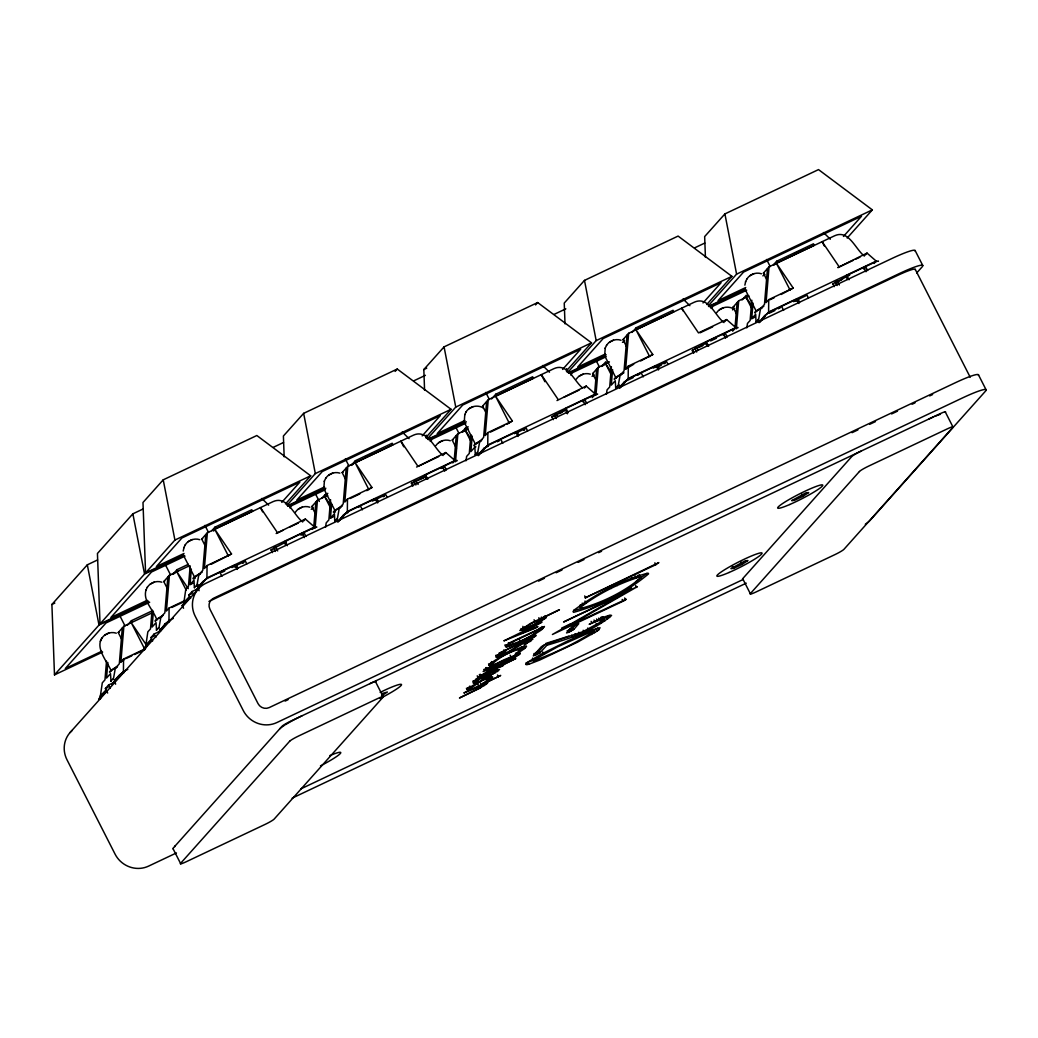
<?xml version="1.0" encoding="UTF-8"?>
<svg xmlns="http://www.w3.org/2000/svg" width="1038" height="1038" viewBox="0 0 1038 1038"><rect width="100%" height="100%" fill="white"/><g stroke="black" fill="none" stroke-linecap="round" stroke-linejoin="round"><path stroke-width="1.5" d="M475.897 446.833L474.846 447.196L475.313 454.761M111.793 684.483L123.431 671.456L123.548 659.039L145.151 648.802M158.386 632.311L168.973 620.465L169.09 608.047L184.933 600.548M203.746 581.539L206.925 577.984L207.042 565.554L231.526 553.968L214.762 529.237L228.451 556.109M337.817 522.153L347.341 511.5L347.471 499.083L371.954 487.484L355.178 462.766L368.866 489.638M478.233 455.682L487.756 445.017L487.886 432.599L512.37 421.013L495.593 396.282L509.282 423.154M626.057 380.907L628.172 378.546L628.301 366.116L652.785 354.529L636.009 329.799L649.71 356.67M759.076 322.714L768.6 312.062L768.717 299.645L793.201 288.045L776.424 263.315L790.126 290.199M499.849 655.082L506.674 652.746L522.685 643.106L533 639.006L525.578 644.118L524.112 644.65L529.25 640.991L523.061 643.417L507.076 653.058L496.151 657.249L498.266 655.069L506.012 650.839L499.849 655.082L498.902 653.2M106.525 661.18L104.955 679.851L102.295 682.835L100.154 697.51L106.408 690.737L106.019 689.998L100.18 696.057M107.848 662.504L106.551 678.074L110.508 673.636L110.988 681.2M122.302 627.99L119.305 663.801L115.335 668.238L113.557 678.125L110.845 681.162M124.858 659.104L120.888 662.01L123.885 626.199L152.69 612.576M152.067 610.188L150.497 628.872L147.837 631.844L145.696 646.518L151.95 639.758L151.561 639.006L145.722 645.065M153.39 611.512L152.093 627.082L156.05 622.644L156.53 630.209M167.845 576.998L164.847 612.809L160.877 617.247L159.099 627.134L156.388 630.17M189.656 565.645L169.428 575.221L166.43 611.032L169.09 608.047M190.149 566.138L188.449 586.379L185.789 589.363L183.648 604.038L189.902 597.265L189.513 596.526L183.674 602.585M192.899 583.239L190.045 584.602L191.342 569.032M205.796 534.518L202.799 570.316L198.829 574.754L197.051 584.654L194.482 587.716M302.694 521.997C293.832 515.302 287.202 495.23 273.046 501.639L207.379 532.728L204.382 568.539L207.042 565.554M313.761 526.941L315.85 502.029M315.098 528.264L317.446 500.238L327.671 495.398M330.564 499.667L328.864 519.895L326.204 522.88L325.569 527.278M333.315 516.768L330.46 518.118L331.641 504.105M346.212 468.034L343.215 503.845L339.257 508.283L337.467 518.17L334.898 521.245M443.122 455.513C434.247 448.831 427.617 428.746 413.461 435.169L347.808 466.257L344.811 502.055L347.471 499.083M454.177 460.457L456.266 435.545M455.513 461.78L457.862 433.767L468.086 428.915M470.85 434.74L469.293 453.424L466.633 456.396L465.984 460.794M472.186 436.064L470.876 451.634L474.846 447.196M486.627 401.55L483.63 437.361L479.673 441.799L477.882 451.686L475.17 454.722M582.513 387.888C574.131 381.244 567.475 362.366 553.877 368.685L488.223 399.773L485.226 435.571L487.886 432.599M594.476 395.53L596.681 369.061M595.929 395.309L598.277 367.283L608.502 362.444M611.395 366.699L609.708 386.94L607.048 389.912L606.4 394.323M612.602 369.593L611.304 385.15L615.262 380.725L615.729 388.277A16.063 1.713 -27 0 0 617.338 387.927M627.043 335.079L624.046 370.877L620.088 375.315L618.298 385.215L615.586 388.251M633.751 364.221L625.642 369.1L628.639 333.289L694.292 302.201C708.461 295.778 715.078 315.863 723.953 322.559M735.021 327.489L737.11 302.59M736.357 328.825L738.693 300.799L748.93 295.96M751.823 300.216L750.124 320.457L747.464 323.441L746.828 327.839M754.574 317.33L751.72 318.679L753.017 303.109M767.471 268.595L764.474 304.406L760.504 308.831L758.726 318.731L756.157 321.806M864.369 256.075C855.494 249.392 848.876 229.307 834.721 235.73L769.054 266.805L766.057 302.616L768.717 299.645M515.626 653.239C517.715 659.61 503.741 660.389 500.199 664.19C496.216 664.177 488.132 673.325 486.095 667.512M533.415 660.869L532.559 658.351L533.415 660.869C553.903 653.499 574.092 643.988 592.49 632.311L591.634 629.794L589.96 630.092L590.907 631.96L592.581 631.662M591.634 629.794L592.49 632.311M116.295 633.18C112.325 631.87 107.965 632.661 104.656 635.165C92.408 645.299 107.186 661.102 111.351 671.145A12.677 1.349 -27 0 1 111.598 670.639M146.034 589.96C142.582 601.119 153.948 610.24 156.894 620.166A12.677 1.349 -27 0 1 157.14 619.647M183.207 551.074L183.986 547.467M324.401 480.983L323.869 487.873M464.816 414.499L464.284 421.389M605.232 348.028L604.713 354.918M744.869 285.152L745.66 281.545M101.867 638.072L100.323 641.302M147.292 587.339C150.238 582.616 156.543 580.359 161.837 582.188M185.244 544.859C188.189 540.123 194.495 537.866 199.789 539.695M325.66 478.375C328.54 473.769 334.625 471.447 339.841 473.133M466.075 411.891C469.617 406.105 477.973 404.366 483.604 408.155M606.503 345.407C609.449 340.685 615.755 338.427 621.048 340.256M746.919 278.937C749.864 274.201 756.17 271.943 761.464 273.773M145.865 590.324L147.409 587.08M183.817 547.83L185.361 544.6M324.232 481.347L325.776 478.116M464.648 414.876L466.205 411.632M605.063 348.392L606.62 345.161M745.492 281.908L747.036 278.677M483.968 684.639L478.557 688.402L459.445 698.003L479.932 688.181L487.743 682.757L485.901 682.796L500.718 675.427L463.843 692.982L483.968 684.639L483.02 682.77M491.519 661.569L492.57 663.736C496.644 663.023 489.469 666.954 488.716 665.306C497.033 657.56 508.14 653.278 518.325 648.452C543.211 638.318 501.172 664.061 522.672 648.374L521.725 646.505M580.605 607.866L579.645 605.997L580.372 604.817L581.046 608.411C602.494 602.507 624.059 591.971 641.03 577.608L639.629 575.182L638.007 575.26L638.967 577.128L641.03 577.608M489.145 678.943C480.581 677.944 471.369 690.374 467.022 689.414C474.016 684.496 486.031 676.815 492.829 677.204C491.156 679.06 477.791 686.819 489.145 678.943L488.184 677.074M487.185 673.428L485.239 675.621L486.186 677.49C488.431 675.115 497.487 673.999 494.789 669.575M542.459 619.141L533.13 622.553L523.58 628.6L529.224 626.939L539.617 621.464L542.459 619.141L541.369 617.104L542.238 619.504M545.923 617.766L546.04 617.013L544.042 617.363L559.43 609.721L530.652 623.319L519.804 630.494L525.488 629.106L540.175 621.762L545.923 617.766L544.963 615.897L544.172 616.624L545.132 618.505M601.586 619.323L600.639 617.454L602.831 617.078L603.636 619.816L601.339 621.697L582.824 631.701L544.301 644.858L541.291 646.765L533.285 655.899L540.11 652.668L546.857 645.286C569.382 638.539 593.464 630.987 611.564 615.443L610.02 615.093L601.819 617.818L589.169 624.292L601.586 619.323L603.792 618.946L603.636 619.816M295.415 512.11C298.516 507.582 304.614 505.402 309.843 507.206M435.843 445.626C438.931 441.098 445.03 438.918 450.271 440.735M576.259 379.142C579.269 374.744 585.173 372.499 590.311 374.16M716.674 312.672C720.372 307.092 728.507 305.444 734.087 309.181M102.645 652.085L54.482 674.882L51.9 604.466L87.322 564.815L97.559 559.962M143.101 508.983L132.864 513.823L97.442 553.475L100.024 623.903L148.187 601.093M285.502 503.949L310.66 475.793L256.84 435.519L163.226 479.828L142.985 502.496L145.567 572.911L183.518 554.941M54.482 674.882L99.012 625.032L148.642 601.534M100.024 623.903L144.554 574.04L183.96 555.382M145.567 572.911L174.916 540.058L310.66 475.793M425.917 437.478L451.076 409.309L397.256 369.035L303.641 413.358L283.4 436.012L284.165 456.824M121.77 639.46L118.241 632.531L123.885 626.199M167.313 588.468L163.783 581.552L169.428 575.221M205.264 545.988L201.735 539.059L207.379 532.728M127.246 625.369L131.45 620.659L152.716 610.591M172.788 574.39L176.992 569.68L188.332 564.309M211.791 530.716L214.944 527.187L251.793 509.736L252.558 511.228L215.709 528.679L213.607 531.041M120.888 662.01L123.548 659.039M190.045 584.602L194.002 580.164L194.34 587.69M107.654 693.047L105.383 688.57L108.562 685.002L115.192 681.862M152.638 640.939L150.925 637.591L154.104 634.023L160.734 630.87M190.59 598.446L188.877 595.098L192.069 591.53L198.686 588.39M115.607 684.198L114.621 680.357L119.72 674.648L124.028 672.611M170.712 620.166A6.76 0.714 -27 0 0 166.664 622.8L159.8 630.481L165.263 623.669L169.57 621.632M199.101 590.713L198.115 586.885L203.214 581.176L203.591 581.929L196.338 589.818M114.258 681.473L121.122 673.792A6.76 0.714 -27 0 1 125.17 671.158M197.752 587.988L204.616 580.307A6.76 0.714 -27 0 1 211.791 576.09L235.029 565.087L237.235 569.421M70.065 732.556L198.284 589.013M231.526 553.968L211.116 564.322M395.128 371.422L397.256 369.035M281.765 502.379L299.826 482.151L181.897 537.995L156.388 566.54L184.05 553.449M287.033 505.259L315.331 473.575L451.076 409.309M234.925 567.098L236.521 565.308L237.923 568.058M289.823 507.88L291.95 505.506L325.439 489.651M276.16 533.519L305.354 519.013L314.54 527.032L312.425 529.393M424.581 390.34L423.828 369.528L444.069 346.874L537.671 302.551L591.491 342.825L566.333 370.994M270.957 550.335L271.593 549.621L272.449 552.605M273.993 548.596L275.589 546.818L277.678 550.931M315.318 513.499L311.789 506.57L317.446 500.238M346.381 480.892L342.151 472.575L347.808 466.257M321.845 498.227L324.998 494.698L327.839 493.348M351.155 465.413L355.359 460.703L392.221 443.252L392.974 444.757L356.125 462.208L355.359 460.703M283.724 542.965L285.152 541.356L302.11 533.324L304.316 537.658M303.589 520.998L305.354 519.013M302.11 533.324L300.67 534.933L303.615 533.532M301.902 534.726L303.926 532.468L312.036 528.627A6.76 0.714 -27 0 1 316.655 527.265M330.46 518.118L334.431 513.68L334.755 521.206M347.938 512.655L343.63 514.692L338.167 521.517L345.031 513.836A6.76 0.714 -27 0 1 352.206 509.619L375.445 498.603L377.65 502.937M339.932 520.025L344.019 515.445L343.63 514.692M371.954 487.484L366.738 490.65M535.543 304.938L537.671 302.551M422.181 435.895L440.255 415.68L322.312 471.512L296.816 500.057L324.479 486.965M427.448 438.776L455.76 407.091L591.491 342.825M375.341 500.614L376.937 498.824L378.338 501.575M430.238 441.397L432.366 439.022L465.854 423.167M416.588 467.048L445.782 452.542L454.955 460.548L452.84 462.922M706.748 304.51L731.907 276.342L678.099 236.08L584.485 280.39L564.244 303.057L565.009 323.856M414.409 482.125L416.004 480.335L418.106 484.448M456.448 448.403L452.205 440.086L457.862 433.767M486.095 413.02L482.566 406.105L488.223 399.773M462.26 431.743L465.413 428.214L468.255 426.878M491.571 398.929L495.775 394.219L532.637 376.781L533.402 378.273L496.54 395.725L495.775 394.219M420.338 479.309L421.921 477.532M424.14 476.481L425.567 474.872L442.525 466.853L444.731 471.174M423.257 477.934L424.853 476.144L426.242 478.894M444.005 454.514L445.782 452.542M442.525 466.853L441.085 468.449L444.043 467.061M442.318 468.255L444.342 465.997L452.451 462.157A6.76 0.714 -27 0 1 457.07 460.794M478.946 453.93L484.058 448.221L488.353 446.184M512.37 421.013L507.154 424.166M497.474 441.76L498.915 440.151L499.291 440.903M562.609 369.424L580.67 349.196L462.727 405.028L437.232 433.586L464.894 420.481M567.877 372.292L596.175 340.607L731.907 276.342M514.433 433.728L515.873 432.119L518.079 436.453M570.666 374.926L572.781 372.538L606.27 356.683M557.004 400.564L586.198 386.058L595.371 394.077L592.205 397.619M847.177 238.026L872.335 209.871L818.515 169.596L724.9 213.919L704.659 236.573L705.425 257.385M554.824 415.641L556.42 413.851L557.821 416.601M596.149 380.531L592.633 373.615L598.277 367.283M626.524 346.549L622.995 339.621L628.639 333.289M601.625 366.453L605.842 361.73L606.594 363.235L609.436 361.886M631.986 332.458L636.203 327.749L673.052 310.297L673.818 311.789L636.956 329.241L636.203 327.749M560.754 412.826L562.349 411.048M564.555 409.997L565.995 408.388L582.941 400.37L585.147 404.703M584.42 388.043L586.198 386.058M563.673 411.45L565.269 409.673L567.371 413.786M582.746 401.771L584.757 399.513L592.867 395.673A6.76 0.714 -27 0 1 597.486 394.31M625.642 369.1L628.301 366.116M619.375 387.446L624.474 381.737L633.076 377.663M619.984 387.459L625.862 380.868A6.76 0.714 -27 0 1 633.037 376.651L656.288 365.648L658.494 369.982M619.751 388.199L624.85 382.49L624.474 381.737M652.785 354.529L640.667 360.952M637.903 375.276L639.33 373.667L639.719 374.42M703.024 302.94L721.086 282.712L603.143 338.557L577.647 367.102L605.31 354.01M708.292 305.821L736.591 274.136L872.335 209.871M654.848 367.244L656.288 365.648M656.185 367.66L657.768 365.869L659.169 368.62M711.082 308.442L713.21 306.067L746.698 290.212M692.216 350.896L692.852 350.182L693.708 353.167M695.239 349.157L696.835 347.38L698.237 350.117M736.578 314.06L733.049 307.131L738.693 300.799M766.939 280.065L763.41 273.137L769.054 266.805M742.053 299.969L746.257 295.259L747.023 296.751M773.466 264.794L776.619 261.265L813.468 243.813L814.233 245.318L777.384 262.757L776.619 261.265M701.169 346.355L702.765 344.564M704.971 343.526L706.411 341.917L723.356 333.886L725.575 338.219M724.835 321.559L726.613 319.574L735.799 327.593L732.62 331.148M723.162 335.287L725.173 333.029L733.282 329.189A6.76 0.714 -27 0 1 737.914 327.826M751.72 318.679L755.677 314.242L756.014 321.767M760.166 321.728L765.265 316.006L764.889 315.254L759.427 322.078M793.201 288.045L781.082 294.481M778.318 308.792L779.746 307.196L780.135 307.936M843.44 236.456L861.501 216.241L743.571 272.073L718.062 300.618L745.725 287.526M795.264 300.773L796.704 299.165L798.91 303.498M796.6 301.176L798.196 299.385L799.584 302.136M874.1 263.483L876.215 261.109L867.028 253.09L837.835 267.609L853.041 260.408M832.632 284.425L833.267 283.711L834.124 286.683M486.186 677.49L490.105 673.104L495.749 671.443M841.584 279.871L843.18 278.093M845.399 277.042L846.826 275.433L863.785 267.402L865.99 271.735M865.264 255.076L867.028 253.09M502.626 663.295L503.43 662.4L504.377 664.268L502.755 665.734L487.795 672.118L477.376 677.931L484.435 673.273L515.86 658.481L504.377 664.268M863.577 268.816L865.601 266.545L873.711 262.718A6.76 0.714 -27 0 1 878.33 261.342M542.835 628.366L544.444 626.472L509.814 642.717C492.401 656.418 542.381 631.532 542.835 628.366L541.875 626.498M544.872 644.572L539.734 650.32L535.258 652.954L536.205 654.835M569.473 631.87L566.553 632.933L571.951 626.9L578.776 623.669L573.962 629.236L569.473 631.87L568.526 630.001L572.431 627.834L575.869 624.149M916.723 272.942L922.12 266.896A33.8 3.594 -27 0 0 899.012 273.721L213.504 598.264A8.447 8.109 41.8 0 0 209.948 609.241L258.021 703.595A8.447 8.109 41.8 0 0 269.205 707.592L954.713 383.035A33.8 3.594 -27 0 1 978.406 375.406M519.649 654.2L520.31 653.136L504.183 659.727L490.637 666.5L483.137 671.495L490.183 669.289L512.954 658.313L519.649 654.2L518.702 652.331M598.718 629.871L600.042 627.743L592.672 629.845L567.786 640.913L540.681 654.459L529.03 661.362L525.682 664.45L528.718 664.32L539.786 660.025L577.634 642.107L596.98 631.169L598.718 629.871L597.771 627.99L590.7 632.648L591.647 634.529M476.935 681.058L486.42 674.856L482.047 679.825L486.134 678.022L499.525 669.549L495.762 670.185L486.472 674.324L477.065 679.553L473.198 683.004L478.129 681.032L476.935 681.058L475.91 679.008M581.332 606.698C598.485 593.619 618.44 583.706 638.967 577.128M646.713 573.417L636.229 581.228M487.056 669.38L499.07 662.698L516.587 655.108M533.519 660.22L557.549 646.843L590.907 631.96M622.047 594.631L552.411 634.49L624.513 600.522L626.186 599.16L567.656 626.55L637.345 586.678L563.569 621.996L622.047 594.631L621.1 592.75M489.664 679.618L488.703 677.749L491.169 675.985L492.129 677.866M271.022 549.803L286.527 541.732M412.865 486.121L411.437 483.319L425.502 475.936M553.293 419.65L551.853 416.835L565.269 409.673M692.268 350.351L706.346 342.981M832.697 283.88L849.629 275.135M538.994 628.846L540.746 627.536L541.706 629.417M495.528 672.806L494.581 670.924L497.462 668.926L498.409 670.808M601.391 620.581L608.696 615.716L609.656 617.584M381.569 695.81L387.408 692.022L381.919 693.592M802.815 496.372L808.667 492.583L806.007 492.803L791.644 500.64L794.304 500.407L802.815 496.372L801.544 493.88M742.092 564.361L747.944 560.559L745.284 560.792L730.921 568.616L733.581 568.383L742.092 564.361L740.821 561.856M474.69 682.848L473.743 680.967L476.896 679.397M467.372 688.103L470.551 686.52M188.15 541.68L192.29 539.578M150.199 584.173L154.338 582.071M328.566 475.209L332.705 473.094M298.204 509.191L302.343 507.089M468.981 408.725L473.12 406.624M104.656 635.165L108.795 633.05M438.62 442.72L442.759 440.605M609.41 342.242L613.536 340.14M579.048 376.236L583.174 374.134M749.825 275.758L753.964 273.656M719.464 309.752L723.603 307.65M242.853 563.232L243.748 562.713M383.269 496.761L383.801 495.684L384.19 496.424M523.684 430.277L524.229 429.2L524.605 429.953M664.099 363.793L664.644 362.716L665.021 363.469M198.829 574.754L200.308 573.923M339.257 508.283L340.724 507.439M160.877 617.247L162.356 616.416M479.673 441.799L481.139 440.968M620.088 375.315L621.567 374.484M115.335 668.238L116.814 667.395M760.504 308.831L761.983 308.001M621.71 593.528L631.584 587.936M655.808 564.698L658.858 562.583L585.082 597.914L655.808 564.698L654.861 562.83M534.946 636.45C539.267 634.205 531.495 635.347 532.455 637.137L499.589 653.058L534.946 636.45L533.999 634.581L533.26 634.945L534.22 636.826M490.74 665.527L489.78 663.658L492.375 662.426M188.877 595.098L191.524 593.84M150.925 637.591L153.572 636.333M105.383 688.57L108.03 687.312M423.828 369.528L426.748 368.153M273.279 447.339L283.517 442.499M413.708 380.868L425.398 375.328M554.123 314.384L565.827 308.844M694.539 247.9L704.776 243.061M51.9 604.466L54.819 603.078M287.448 505.74L323.934 488.47M427.864 439.256L464.349 421.986M568.279 372.785L606.231 354.814M708.707 306.301L745.193 289.018M287.889 506.181L325.841 488.21M428.318 439.697L466.257 421.739M568.733 373.226L605.219 355.943M709.149 306.742L745.634 289.459M185.024 556.134L151.535 571.99L110.845 617.532L147.253 600.288M726.613 319.574L698.483 332.887L681.707 308.169L683.16 310.998M277.548 532.87L283.076 530.249M289.991 526.98L298.282 523.061M350.156 498.5L359.823 493.919M417.964 466.386L438.698 456.577M490.572 432.016L504.39 425.476M563.919 397.295L579.113 390.093M700.183 332.77L712.626 326.892M770.027 299.71L774.179 297.75M855.805 259.098L859.957 257.139M149.667 602.287L105.993 622.969L65.303 668.511L101.711 651.28M206.925 577.984L314.54 527.032M347.341 511.5L454.955 460.548M487.756 445.017L595.371 394.077M628.172 378.546L735.799 327.593M768.6 312.062L876.215 261.109M515.873 432.119L492.622 443.135A6.76 0.714 -27 0 0 485.447 447.352M796.704 299.165L773.453 310.167A6.76 0.714 -27 0 0 766.291 314.397M221.873 572.353L224.74 570.991M231.915 567.591L245.357 561.117L246.759 563.868M372.331 501.107L385.786 494.646L387.174 497.384M515.614 433.274L526.201 428.162L527.602 430.913M653.162 368.153L666.617 361.678L668.018 364.429M710.641 340.944L716.389 338.219M769.197 313.217L774.932 310.505M793.59 301.669L807.032 295.207L808.433 297.945M863.331 268.544L865.29 267.622M418.197 480.322L424.477 477.35M558.613 413.838L562.414 412.047M657.443 367.05L661.232 365.259M699.041 347.367L702.83 345.563M840.715 280.286L835.668 282.673L837.264 280.896L839.353 285.009M414.292 482.475L411.437 483.319M556.173 415.304L551.853 416.835M198.115 586.885L199.594 586.185M478.596 455.033L484.435 448.961L484.058 448.221M189.902 597.265L182.299 605.297A6.76 0.714 -27 0 0 183.129 605.478M171.789 607.464L182.844 602.235M208.936 601.456L897.429 275.498A25.353 2.699 -27 0 1 915.192 269.763M168.973 620.465L173.333 618.401M160.163 629.378L161.643 628.678M151.95 639.758L144.347 647.777A6.76 0.714 -27 0 0 146.189 647.621M126.247 658.455L131.774 655.834M134.538 654.524L144.204 649.944M123.431 671.456L127.791 669.393M114.621 680.357L116.1 679.669M106.408 690.737L98.805 698.769A6.76 0.714 -27 0 0 100.647 698.613M285.139 701.078L288.071 699.69M538.566 581.098L544.418 578.322M556.147 572.768L561.999 569.992M578.114 562.362L583.979 559.599M598.628 552.657L601.56 551.269M852.055 432.677L857.907 429.901M869.623 424.347L875.488 421.571M891.603 413.941L897.468 411.165M912.117 404.236L915.036 402.848M929.685 395.906L932.617 394.531M561.584 628.133L570.238 624.033M301.007 788.815L743.104 579.502M176.447 852.938L148.616 866.107A25.353 24.315 41.8 0 1 115.062 854.118L66.99 759.777A25.353 24.315 41.8 0 1 72.323 730.311M292.158 798.144L746.244 583.174M534.959 659.753L526.019 662.88L526.967 664.748M483.695 669.562L486.005 668.744L486.952 670.613M763.41 273.137L764.292 272.838M622.995 339.621L623.877 339.309M733.049 307.131L733.931 306.82M482.566 406.105L483.449 405.793M592.633 373.615L593.515 373.304M342.151 472.575L343.033 472.277M452.205 440.086L453.087 439.788M201.735 539.059L202.618 538.748M311.789 506.57L312.672 506.272M163.783 581.552L164.666 581.241M118.241 632.531L119.123 632.233M582.837 607.957L574.676 610.37M568.902 636.125L545.897 643.417L546.857 645.286M509.515 644.922C520.557 641.782 531.767 636.515 540.344 628.769L510.852 642.73L509.515 644.922L508.348 642.782M491.61 661.855L493.335 664.294M823.497 232.525L830.322 239.22M683.069 299.009L689.894 305.691M542.653 365.493L549.478 372.175M402.238 431.964L409.063 438.659M261.823 498.448L268.647 505.13M579.645 605.997L581.046 608.411M522.672 648.374C512.279 650.437 500.329 656.483 492.57 663.736M838.912 266.416L822.135 241.685L824.289 245.928M752.252 306.418L746.062 297.309L751.836 308.623M611.836 372.901L605.647 363.793L610.694 373.693M558.068 399.371L541.291 374.64L544.898 381.712M470.525 438.075L465.232 430.277L470.993 441.591M417.652 465.854L400.876 441.124L403.756 446.781M330.992 505.856L324.816 496.748L330.577 508.062M277.237 532.325L260.46 507.608L262.614 511.851M188.28 588.65L176.797 571.73L186.178 590.116M147.149 646.142L131.255 622.722L144.957 649.593M915.14 250.547L922.769 265.52M978.471 374.848L986.1 389.821M915.244 269.348L970.206 377.235M945.216 411.788L952.845 426.761M865.601 266.545L867.651 270.594M846.826 275.433L849.032 279.767M846.1 276.705L847.501 279.456M835.279 281.934L837.121 285.541M766.602 259.474L770.235 266.584M781.562 306.34L783.625 310.375M746.218 291.535L756.52 311.75A12.677 1.349 -27 0 1 761.697 307.806M725.173 333.029L727.236 337.078M706.411 341.917L708.617 346.251M705.684 343.189L707.086 345.926M694.863 348.405L696.706 352.025M641.147 372.811L643.21 376.859M750.526 594.06L742.897 579.087A8.447 0.895 -27 0 1 742.702 578.659L851.796 456.525A8.447 0.895 -27 0 1 860.762 451.258M732.309 565.892L733.581 568.383M605.803 358.019L616.105 378.234M596.552 361.367L599.445 367.063M584.757 399.513L586.82 403.548M565.995 408.388L568.201 412.722M639.629 575.182L640.589 577.063M554.448 414.889L556.29 418.509M635.217 575.947L636.164 577.816M631.493 577.18L632.44 579.061M635.684 585.549L636.644 587.417M624.629 597.979L625.577 599.847M616.235 583.732L617.195 585.601M622.19 599.406L623.137 601.274M610.24 586.639L611.187 588.52M517.352 432.353L518.753 435.091M606.607 617.273L607.554 619.154M603.052 617.363L604.012 619.232M602.831 617.078L604.726 621.009M602.027 617.117L602.987 618.985M485.771 392.429L489.391 399.552M598.783 618.077L599.73 619.946M600.211 621.308L601.158 623.176M596.578 618.933L597.525 620.802M584.679 595.942L585.64 597.81M584.978 601.067L585.938 602.935M596.188 623.604L597.135 625.473M594.021 620.023L594.982 621.892M500.731 439.295L502.794 443.343M596.02 629.3L596.98 631.169M582.188 603.143L583.148 605.011M591.128 621.36L592.088 623.228M593.671 630.845L594.618 632.726M587.664 628.094L588.624 629.962M586.055 631.519L587.002 633.388M583.161 630.274L584.122 632.142M578.841 632.272L579.788 634.14M573.002 627.367L573.962 629.236M572.431 627.834L573.378 629.703M575.013 633.907L575.973 635.775M571.354 628.509L572.314 630.377M569.992 629.262L570.952 631.143M465.387 424.49L475.689 444.718A12.677 1.349 -27 0 1 475.923 444.199M571.704 635.191L572.665 637.06M465.413 428.214L466.179 429.719M567.176 630.598L568.123 632.479M456.136 427.851L459.03 433.534M543.899 619.414L542.952 617.532L541.304 618.622L542.251 620.503M538.826 617.727L539.786 619.595M539.215 619.894L540.175 621.762M534.064 619.764L535.011 621.645M542.744 652.02L543.691 653.888M539.163 650.787L540.11 652.668M444.342 465.997L446.405 470.032M538.086 651.462L539.046 653.343M524.527 627.237L525.488 629.106M531.235 640.809L530.275 638.941L528.887 639.836L529.847 641.718M536.724 652.227L537.671 654.096M522.854 626.355L523.801 628.237M522.607 627.99L523.554 629.858M533.895 653.564L534.855 655.432M520.972 628.522L521.932 630.403M525.669 641.705L526.629 643.573M525.046 648.114L524.086 646.246L522.646 647.349L523.593 649.217M519.467 639.68L520.414 641.549M521.361 647.089L522.309 648.958M527.758 662.452L528.718 664.32M518.299 650.177L519.247 652.046M512.694 642.704L513.641 644.572M517.832 652.98L518.779 654.861M425.567 474.872L427.786 479.206M517.599 655.627L516.652 653.758L515.159 654.667L516.12 656.535M515.575 653.551L516.535 655.419M509.93 643.768L510.891 645.636M508.555 646.415L507.608 644.533L505.856 644.974L506.816 646.843M504.844 645.013L505.804 646.882M510.125 655.225L511.085 657.093M503.858 649.866L504.805 651.734M414.032 481.373L415.875 484.98M499.226 654.303L500.186 656.185M502.34 663.529L503.287 665.397M498.655 656.743L497.695 654.861L496.462 655.238L497.41 657.106M502.755 665.734L501.808 663.866L501.12 664.242L502.068 666.111M495.645 655.393L496.605 657.275M500.381 664.605L501.341 666.487M499.706 664.917L500.666 666.785M496.229 669.834L497.189 671.716M493.374 665.566L494.335 667.447M491.688 662.802L492.648 664.67M497.5 674.985L498.461 676.854M490.961 663.165L491.908 665.047M494.568 669.938L495.515 671.807M490.286 663.477L491.234 665.345M493.284 669.64L494.231 671.508M488.561 663.866L489.521 665.734M486.887 667.681L487.834 669.562M486.044 667.836L487.004 669.705M490.118 676.789L491.078 678.67M485.187 676.153L486.134 678.022M486.199 679.267L487.146 681.136M485.758 682.031L486.718 683.912M480.114 674.207L481.074 676.075M485.576 684.756L484.629 682.887L483.085 683.886L484.045 685.768M480.244 675.816L481.191 677.684M479.296 674.778L480.257 676.646M477.208 675.829L478.155 677.697M480.594 683.173L481.554 685.054M476.364 679.202L477.311 681.071M476.364 679.734L477.311 681.603M477.934 684.276L479.932 688.181M475.676 680.111L476.624 681.979M474.937 680.474L475.897 682.355M474.262 680.785L475.209 682.654M472.783 681.162L473.743 683.043M470.019 686.339L470.967 688.207M470.019 686.858L470.967 688.726M469.63 686.313L470.577 688.194M469.332 687.234L470.292 689.115M468.605 687.61L469.552 689.479M467.917 687.909L468.865 689.777M466.412 688.298L467.36 690.179M345.343 458.913L348.976 466.023M360.316 505.778L362.366 509.814M358.499 506.635L358.876 507.374M324.972 490.974L335.274 511.189A12.677 1.349 -27 0 1 335.508 510.683M324.998 494.698L325.763 496.19M314.981 492.907L319.341 501.445M303.926 532.468L305.976 536.516M375.445 681.551L383.074 696.524M285.152 541.356L287.357 545.69M284.425 542.627L285.826 545.378M273.604 547.856L275.446 551.463M214.944 527.187L215.709 528.679M204.927 525.397L208.56 532.507M219.887 572.249L221.95 576.298M184.543 557.458L194.846 577.673A12.677 1.349 -27 0 1 200.023 573.729M192.069 591.53L193.769 594.878M176.992 569.68L177.758 571.172M165.522 565.035L170.608 575M184.414 602.235L184.79 602.987M182.169 605.569L183.544 608.268M165.263 623.669L165.639 624.409M154.104 634.023L155.817 637.371M146.462 644.715L146.838 645.467M131.45 620.659L132.215 622.164M119.98 616.027L125.066 625.979M119.72 674.648L120.097 675.401M108.562 685.002L110.275 688.363M100.92 695.707L101.296 696.459M180.742 863.824L173.112 848.85A8.447 0.895 -27 0 1 172.918 848.422L282.012 726.289A8.447 0.895 -27 0 1 290.977 721.021L939.637 413.915A8.447 0.895 -27 0 1 945.41 412.216M724.9 213.919L736.591 274.136M584.485 280.39L596.175 340.607M444.069 346.874L455.76 407.091M303.641 413.358L315.331 473.575M163.226 479.828L174.916 540.058M132.864 513.823L144.554 574.04M87.322 564.815L99.012 625.032M566.644 368.672L566.761 371.864M426.229 435.143L426.346 438.347M329.812 755.599A25.353 2.699 -27 0 1 340.256 753.588A25.353 2.699 -27 0 1 320.457 765.888M380.155 692.398A25.353 2.699 -27 0 1 401.524 684.691A25.353 2.699 -27 0 1 380.012 698.509M928.582 419.144A21.123 2.245 -27 0 1 933.214 417.042M934.641 416.433A21.123 2.245 -27 0 1 940.441 414.292M279.624 728.961A21.123 2.245 -27 0 1 284.088 725.562M285.242 724.835A21.123 2.245 -27 0 1 302.032 715.779M174.916 846.606A21.123 2.245 -27 0 1 175.318 845.749M369.852 683.679A8.447 0.895 -27 0 1 375.626 681.966M173.385 574.105A21.123 2.245 -27 0 1 175.15 572.859M653.356 320.444A21.123 2.245 -27 0 1 656.872 318.835M657.988 318.342A21.123 2.245 -27 0 1 662.036 316.681M351.765 465.141A21.123 2.245 -27 0 1 353.517 463.895M365.155 457.083A21.123 2.245 -27 0 1 367.608 455.812M368.84 455.202A21.123 2.245 -27 0 1 372.512 453.411M228.425 521.673A21.123 2.245 -27 0 1 232.097 519.882M773.829 265.105A21.123 2.245 -27 0 1 775.814 263.756M793.772 253.973A21.123 2.245 -27 0 1 797.288 252.351M798.404 251.858A21.123 2.245 -27 0 1 802.452 250.197M602.235 366.167A21.123 2.245 -27 0 1 605.037 364.221M462.637 432.055A21.123 2.245 -27 0 1 464.622 430.705M915.075 251.105A33.8 3.594 -27 0 0 891.383 258.747L205.874 583.291A25.353 24.315 41.8 0 0 195.209 616.222L243.281 710.563A25.353 24.315 41.8 0 0 276.835 722.565L962.343 398.008A33.8 3.594 -27 0 1 985.451 391.196L869.987 520.466A33.8 3.594 -27 0 1 865.303 524.255M614.833 379.337A14.792 1.57 -27 0 1 623.371 372.837M618.324 386.084A14.792 1.57 -27 0 1 619.478 385.059M616.351 377.715A12.677 1.349 -27 0 1 623.942 372.785M624.565 340.866A16.063 1.713 -27 0 1 622.437 342.358M195.053 578.451A14.792 1.57 -27 0 1 202.112 572.275M196.779 586.12A14.792 1.57 -27 0 1 198.219 584.498M755.262 312.853A14.792 1.57 -27 0 1 763.786 306.353M758.454 320.197A14.792 1.57 -27 0 1 758.739 319.6M764.993 274.395A16.063 1.713 -27 0 1 762.865 275.874M474.418 445.808A14.792 1.57 -27 0 1 481.879 439.904M477.623 453.152A14.792 1.57 -27 0 1 477.895 452.555M476.922 443.33A12.677 1.349 -27 0 1 478.609 442.162M335.469 511.968A14.792 1.57 -27 0 1 342.527 505.791M337.194 519.636A14.792 1.57 -27 0 1 337.48 519.039M336.507 509.801A12.677 1.349 -27 0 1 340.438 507.258M155.635 621.256A14.792 1.57 -27 0 1 163.083 615.352M158.827 628.613A14.792 1.57 -27 0 1 159.112 628.003M158.139 618.778A12.677 1.349 -27 0 1 159.813 617.61M110.093 672.248A14.792 1.57 -27 0 1 117.541 666.344M113.285 679.592A14.792 1.57 -27 0 1 113.57 678.995M112.597 669.757A12.677 1.349 -27 0 1 116.528 667.213M313.372 507.829A16.063 1.713 -27 0 1 311.244 509.308M734.632 308.39A16.063 1.713 -27 0 1 732.504 309.869M594.203 374.861A16.063 1.713 -27 0 1 592.075 376.34M504.092 640.783L535.712 628.003L537.969 626.576L520.829 633.504L541.953 622.112L504.092 640.783M573.962 610.188L573.041 611.642L573.599 612.329C600.418 604.946 627.367 591.79 648.581 573.832L648.023 573.145C621.386 579.983 596.046 593.879 573.962 610.188M289.641 741.262L180.547 863.395A8.447 0.895 -27 0 0 186.334 861.696L265.196 824.354A8.447 0.895 -27 0 0 274.162 819.086L383.256 696.939A8.447 0.895 -27 0 0 377.482 698.652L298.607 735.994A8.447 0.895 -27 0 0 289.641 741.262M859.425 471.512L750.331 593.645A8.447 0.895 -27 0 0 756.118 591.932L834.98 554.59A8.447 0.895 -27 0 0 843.946 549.323L953.04 427.189A8.447 0.895 -27 0 0 947.266 428.889L868.391 466.231A8.447 0.895 -27 0 0 859.425 471.512M729.091 572.47A25.353 2.699 -27 0 0 762.035 553.085A25.353 2.699 -27 0 0 727.184 568.201A25.353 2.699 -27 0 0 729.091 572.47M789.814 504.481A25.353 2.699 -27 0 0 822.758 485.109A25.353 2.699 -27 0 0 787.907 500.225A25.353 2.699 -27 0 0 789.814 504.481"/></g></svg>
